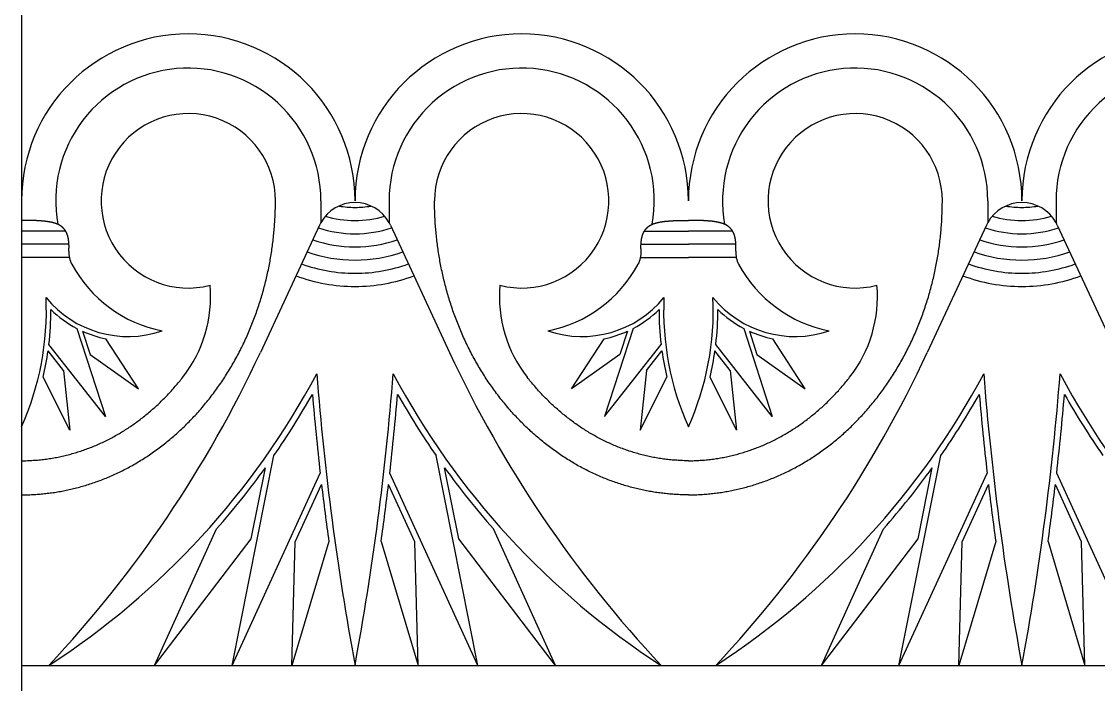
# Model space of a CAD drawing. Extents: x -111 to 2985, y -118 to 122.
# Drawn here: x -62.03 to -41.2, y -105.56 to -92.75 of the extents above; entities that cross this region are included whole.
import ezdxf

# ---------------------------------------------------------------- set-up
doc = ezdxf.new("R2010")
doc.units = 0
doc.layers.add('LAYER_03', color=5, linetype='CONTINUOUS')

msp = doc.modelspace()

# ---------------------------------------------------------------- linework, layer by layer
at = {"layer": 'LAYER_03'}
for points in [[(-62.028, -81.661), (-62.028, -118.385)], [(-56.237, -96.21), (-56.237, -96.633)], [(-49.127, -101.893), (-49.154, -101.893), (-49.181, -101.893), (-49.208, -101.893), (-49.236, -101.892), (-49.263, -101.891), (-49.29, -101.89), (-49.318, -101.889), (-49.346, -101.888), (-49.373, -101.886), (-49.401, -101.884), (-49.429, -101.883), (-49.456, -101.88), (-49.484, -101.878), (-49.512, -101.876), (-49.54, -101.873), (-49.568, -101.87), (-49.596, -101.867), (-49.624, -101.864), (-49.652, -101.861), (-49.68, -101.857), (-49.708, -101.853), (-49.737, -101.849), (-49.765, -101.845), (-49.793, -101.841), (-49.821, -101.836), (-49.85, -101.831), (-49.878, -101.826), (-49.906, -101.821), (-49.935, -101.816), (-49.963, -101.81), (-49.992, -101.804), (-50.02, -101.798), (-50.049, -101.792), (-50.077, -101.786), (-50.106, -101.779), (-50.134, -101.772), (-50.163, -101.765), (-50.192, -101.758), (-50.22, -101.751), (-50.249, -101.743), (-50.277, -101.735), (-50.306, -101.727), (-50.335, -101.719), (-50.363, -101.71), (-50.392, -101.701), (-50.421, -101.692), (-50.449, -101.683), (-50.478, -101.674), (-50.507, -101.664), (-50.535, -101.655), (-50.564, -101.645), (-50.592, -101.634), (-50.621, -101.624), (-50.65, -101.613), (-50.678, -101.602), (-50.707, -101.591), (-50.735, -101.58), (-50.764, -101.568), (-50.792, -101.556), (-50.821, -101.544), (-50.849, -101.532), (-50.878, -101.52), (-50.906, -101.507), (-50.934, -101.494), (-50.963, -101.481), (-50.991, -101.468), (-51.019, -101.454), (-51.047, -101.441), (-51.076, -101.427), (-51.104, -101.412), (-51.132, -101.398), (-51.16, -101.383), (-51.188, -101.369), (-51.216, -101.353), (-51.244, -101.338), (-51.272, -101.323), (-51.299, -101.307), (-51.327, -101.291), (-51.355, -101.275), (-51.382, -101.258), (-51.41, -101.242), (-51.437, -101.225), (-51.465, -101.208), (-51.492, -101.191), (-51.519, -101.173), (-51.546, -101.156), (-51.574, -101.138), (-51.601, -101.12), (-51.628, -101.101), (-51.655, -101.083), (-51.681, -101.064), (-51.708, -101.045), (-51.735, -101.026), (-51.761, -101.006), (-51.788, -100.987), (-51.814, -100.967), (-51.84, -100.947), (-51.866, -100.927), (-51.893, -100.906), (-51.919, -100.886), (-51.944, -100.865), (-51.97, -100.844), (-51.996, -100.823), (-52.021, -100.801), (-52.047, -100.779), (-52.072, -100.758), (-52.098, -100.736), (-52.123, -100.713), (-52.148, -100.691), (-52.173, -100.668), (-52.197, -100.645), (-52.222, -100.622), (-52.247, -100.599), (-52.271, -100.576), (-52.295, -100.552), (-52.32, -100.528), (-52.344, -100.504), (-52.368, -100.48), (-52.391, -100.456), (-52.415, -100.431), (-52.439, -100.407), (-52.462, -100.382), (-52.485, -100.357), (-52.508, -100.332), (-52.531, -100.306), (-52.554, -100.281), (-52.577, -100.255), (-52.599, -100.229), (-52.622, -100.203), (-52.644, -100.176), (-52.666, -100.15), (-52.688, -100.123), (-52.71, -100.097), (-52.732, -100.07), (-52.753, -100.043), (-52.774, -100.016), (-52.796, -99.988), (-52.817, -99.961), (-52.837, -99.933), (-52.858, -99.905), (-52.879, -99.877), (-52.899, -99.849), (-52.919, -99.821), (-52.939, -99.792), (-52.959, -99.764), (-52.979, -99.735), (-52.999, -99.706), (-53.018, -99.677), (-53.037, -99.648), (-53.056, -99.619), (-53.075, -99.59), (-53.094, -99.56), (-53.112, -99.531), (-53.131, -99.501), (-53.149, -99.471), (-53.167, -99.441), (-53.185, -99.411), (-53.202, -99.381), (-53.22, -99.351), (-53.237, -99.32), (-53.254, -99.29), (-53.271, -99.259), (-53.288, -99.228), (-53.305, -99.198), (-53.321, -99.167), (-53.337, -99.136), (-53.353, -99.104), (-53.369, -99.073), (-53.385, -99.042), (-53.4, -99.011), (-53.416, -98.979), (-53.431, -98.948), (-53.446, -98.916), (-53.46, -98.884), (-53.475, -98.852), (-53.489, -98.821), (-53.503, -98.789), (-53.517, -98.757), (-53.531, -98.725), (-53.545, -98.692), (-53.558, -98.66), (-53.571, -98.628), (-53.584, -98.596), (-53.597, -98.563), (-53.61, -98.531), (-53.622, -98.498), (-53.634, -98.466), (-53.647, -98.433), (-53.658, -98.4), (-53.67, -98.368), (-53.682, -98.335), (-53.693, -98.302), (-53.704, -98.269), (-53.715, -98.237), (-53.726, -98.204), (-53.736, -98.171), (-53.747, -98.138), (-53.757, -98.105), (-53.767, -98.072), (-53.777, -98.039), (-53.786, -98.006), (-53.796, -97.973), (-53.805, -97.94), (-53.814, -97.907), (-53.823, -97.874), (-53.831, -97.84), (-53.84, -97.807), (-53.848, -97.774), (-53.856, -97.741), (-53.864, -97.708), (-53.872, -97.675), (-53.88, -97.642), (-53.887, -97.608), (-53.894, -97.575), (-53.901, -97.542), (-53.908, -97.509), (-53.914, -97.476), (-53.921, -97.443), (-53.927, -97.41), (-53.933, -97.377), (-53.939, -97.344), (-53.945, -97.311), (-53.95, -97.278), (-53.956, -97.245), (-53.961, -97.212), (-53.966, -97.179), (-53.971, -97.146), (-53.975, -97.113), (-53.98, -97.08), (-53.984, -97.047), (-53.988, -97.014), (-53.992, -96.982), (-53.996, -96.949), (-54, -96.916), (-54.003, -96.884), (-54.006, -96.851), (-54.01, -96.818), (-54.013, -96.786), (-54.015, -96.753), (-54.018, -96.721), (-54.02, -96.689), (-54.023, -96.656), (-54.025, -96.624), (-54.027, -96.592), (-54.028, -96.56), (-54.03, -96.528), (-54.032, -96.496), (-54.033, -96.464), (-54.034, -96.432), (-54.035, -96.4), (-54.036, -96.368), (-54.037, -96.337), (-54.037, -96.305), (-54.037, -96.273), (-54.038, -96.242), (-54.038, -96.21)], [(-49.127, -101.893), (-49.099, -101.893), (-49.072, -101.893), (-49.045, -101.893), (-49.018, -101.892), (-48.99, -101.891), (-48.963, -101.89), (-48.935, -101.889), (-48.908, -101.888), (-48.88, -101.886), (-48.852, -101.884), (-48.825, -101.883), (-48.797, -101.88), (-48.769, -101.878), (-48.741, -101.876), (-48.713, -101.873), (-48.685, -101.87), (-48.657, -101.867), (-48.629, -101.864), (-48.601, -101.861), (-48.573, -101.857), (-48.545, -101.853), (-48.517, -101.849), (-48.488, -101.845), (-48.46, -101.841), (-48.432, -101.836), (-48.404, -101.831), (-48.375, -101.826), (-48.347, -101.821), (-48.318, -101.816), (-48.29, -101.81), (-48.261, -101.804), (-48.233, -101.798), (-48.204, -101.792), (-48.176, -101.786), (-48.147, -101.779), (-48.119, -101.772), (-48.09, -101.765), (-48.062, -101.758), (-48.033, -101.751), (-48.004, -101.743), (-47.976, -101.735), (-47.947, -101.727), (-47.918, -101.719), (-47.89, -101.71), (-47.861, -101.701), (-47.833, -101.692), (-47.804, -101.683), (-47.775, -101.674), (-47.747, -101.664), (-47.718, -101.655), (-47.689, -101.645), (-47.661, -101.634), (-47.632, -101.624), (-47.604, -101.613), (-47.575, -101.602), (-47.546, -101.591), (-47.518, -101.58), (-47.489, -101.568), (-47.461, -101.556), (-47.432, -101.544), (-47.404, -101.532), (-47.376, -101.52), (-47.347, -101.507), (-47.319, -101.494), (-47.29, -101.481), (-47.262, -101.468), (-47.234, -101.454), (-47.206, -101.441), (-47.178, -101.427), (-47.149, -101.412), (-47.121, -101.398), (-47.093, -101.383), (-47.065, -101.369), (-47.037, -101.353), (-47.009, -101.338), (-46.982, -101.323), (-46.954, -101.307), (-46.926, -101.291), (-46.898, -101.275), (-46.871, -101.258), (-46.843, -101.242), (-46.816, -101.225), (-46.788, -101.208), (-46.761, -101.191), (-46.734, -101.173), (-46.707, -101.156), (-46.68, -101.138), (-46.653, -101.12), (-46.626, -101.101), (-46.599, -101.083), (-46.572, -101.064), (-46.545, -101.045), (-46.518, -101.026), (-46.492, -101.006), (-46.465, -100.987), (-46.439, -100.967), (-46.413, -100.947), (-46.387, -100.927), (-46.361, -100.906), (-46.335, -100.886), (-46.309, -100.865), (-46.283, -100.844), (-46.257, -100.823), (-46.232, -100.801), (-46.206, -100.779), (-46.181, -100.758), (-46.156, -100.736), (-46.13, -100.713), (-46.105, -100.691), (-46.081, -100.668), (-46.056, -100.645), (-46.031, -100.622), (-46.007, -100.599), (-45.982, -100.576), (-45.958, -100.552), (-45.934, -100.528), (-45.91, -100.504), (-45.886, -100.48), (-45.862, -100.456), (-45.838, -100.431), (-45.815, -100.407), (-45.791, -100.382), (-45.768, -100.357), (-45.745, -100.332), (-45.722, -100.306), (-45.699, -100.281), (-45.676, -100.255), (-45.654, -100.229), (-45.631, -100.203), (-45.609, -100.176), (-45.587, -100.15), (-45.565, -100.123), (-45.543, -100.097), (-45.522, -100.07), (-45.5, -100.043), (-45.479, -100.016), (-45.458, -99.988), (-45.437, -99.961), (-45.416, -99.933), (-45.395, -99.905), (-45.374, -99.877), (-45.354, -99.849), (-45.334, -99.821), (-45.314, -99.792), (-45.294, -99.764), (-45.274, -99.735), (-45.255, -99.706), (-45.235, -99.677), (-45.216, -99.648), (-45.197, -99.619), (-45.178, -99.59), (-45.159, -99.56), (-45.141, -99.531), (-45.122, -99.501), (-45.104, -99.471), (-45.086, -99.441), (-45.068, -99.411), (-45.051, -99.381), (-45.033, -99.351), (-45.016, -99.32), (-44.999, -99.29), (-44.982, -99.259), (-44.965, -99.228), (-44.949, -99.198), (-44.932, -99.167), (-44.916, -99.136), (-44.9, -99.104), (-44.884, -99.073), (-44.868, -99.042), (-44.853, -99.011), (-44.838, -98.979), (-44.823, -98.948), (-44.808, -98.916), (-44.793, -98.884), (-44.778, -98.852), (-44.764, -98.821), (-44.75, -98.789), (-44.736, -98.757), (-44.722, -98.725), (-44.709, -98.692), (-44.695, -98.66), (-44.682, -98.628), (-44.669, -98.596), (-44.656, -98.563), (-44.643, -98.531), (-44.631, -98.498), (-44.619, -98.466), (-44.607, -98.433), (-44.595, -98.4), (-44.583, -98.368), (-44.572, -98.335), (-44.56, -98.302), (-44.549, -98.269), (-44.538, -98.237), (-44.527, -98.204), (-44.517, -98.171), (-44.506, -98.138), (-44.496, -98.105), (-44.486, -98.072), (-44.477, -98.039), (-44.467, -98.006), (-44.458, -97.973), (-44.448, -97.94), (-44.439, -97.907), (-44.43, -97.874), (-44.422, -97.84), (-44.413, -97.807), (-44.405, -97.774), (-44.397, -97.741), (-44.389, -97.708), (-44.381, -97.675), (-44.374, -97.642), (-44.366, -97.608), (-44.359, -97.575), (-44.352, -97.542), (-44.345, -97.509), (-44.339, -97.476), (-44.332, -97.443), (-44.326, -97.41), (-44.32, -97.377), (-44.314, -97.344), (-44.308, -97.311), (-44.303, -97.278), (-44.297, -97.245), (-44.292, -97.212), (-44.287, -97.179), (-44.282, -97.146), (-44.278, -97.113), (-44.273, -97.08), (-44.269, -97.047), (-44.265, -97.014), (-44.261, -96.982), (-44.257, -96.949), (-44.253, -96.916), (-44.25, -96.884), (-44.247, -96.851), (-44.244, -96.818), (-44.241, -96.786), (-44.238, -96.753), (-44.235, -96.721), (-44.233, -96.689), (-44.231, -96.656), (-44.228, -96.624), (-44.226, -96.592), (-44.225, -96.56), (-44.223, -96.528), (-44.222, -96.496), (-44.22, -96.464), (-44.219, -96.432), (-44.218, -96.4), (-44.217, -96.368), (-44.217, -96.337), (-44.216, -96.305), (-44.216, -96.273), (-44.215, -96.242), (-44.215, -96.21)], [(-43.336, -96.21), (-43.336, -96.633)], [(-42.016, -96.21), (-42.016, -96.633)], [(-61.112, -97.187), (-61.112, -97.182), (-61.111, -97.176), (-61.111, -97.171), (-61.111, -97.165), (-61.111, -97.16), (-61.11, -97.154), (-61.11, -97.149), (-61.11, -97.143), (-61.11, -97.138), (-61.11, -97.133), (-61.11, -97.127), (-61.109, -97.122), (-61.109, -97.117), (-61.109, -97.112), (-61.109, -97.107), (-61.109, -97.102), (-61.109, -97.097), (-61.109, -97.092), (-61.109, -97.087), (-61.109, -97.082), (-61.109, -97.077), (-61.109, -97.072), (-61.11, -97.067), (-61.11, -97.062), (-61.11, -97.058), (-61.11, -97.053), (-61.11, -97.048), (-61.11, -97.044), (-61.111, -97.039), (-61.111, -97.034), (-61.111, -97.03), (-61.112, -97.025), (-61.112, -97.021), (-61.112, -97.016), (-61.113, -97.012), (-61.113, -97.007), (-61.113, -97.003), (-61.114, -96.999), (-61.114, -96.994), (-61.115, -96.99), (-61.115, -96.986), (-61.116, -96.982), (-61.116, -96.978), (-61.117, -96.973), (-61.117, -96.969), (-61.118, -96.965), (-61.118, -96.961), (-61.119, -96.957), (-61.12, -96.953), (-61.12, -96.949), (-61.121, -96.945), (-61.122, -96.941), (-61.122, -96.938), (-61.123, -96.934), (-61.124, -96.93), (-61.125, -96.926), (-61.126, -96.922), (-61.126, -96.919), (-61.127, -96.915), (-61.128, -96.911), (-61.129, -96.908), (-61.13, -96.904), (-61.131, -96.9), (-61.132, -96.897), (-61.133, -96.893), (-61.134, -96.89), (-61.135, -96.886), (-61.136, -96.883), (-61.137, -96.88), (-61.138, -96.876), (-61.139, -96.873), (-61.14, -96.87), (-61.142, -96.866), (-61.143, -96.863), (-61.144, -96.86), (-61.145, -96.856), (-61.146, -96.853), (-61.148, -96.85), (-61.149, -96.847), (-61.15, -96.844), (-61.152, -96.841), (-61.153, -96.838), (-61.154, -96.835), (-61.156, -96.831), (-61.157, -96.828), (-61.159, -96.826), (-61.16, -96.823), (-61.161, -96.82), (-61.163, -96.817), (-61.165, -96.814), (-61.166, -96.811), (-61.168, -96.808), (-61.169, -96.805), (-61.171, -96.802), (-61.172, -96.8), (-61.174, -96.797), (-61.176, -96.794), (-61.177, -96.792), (-61.179, -96.789), (-61.181, -96.786), (-61.183, -96.784), (-61.185, -96.781), (-61.186, -96.778), (-61.188, -96.776), (-61.19, -96.773), (-61.192, -96.771), (-61.194, -96.768), (-61.196, -96.766), (-61.198, -96.763), (-61.2, -96.761), (-61.202, -96.758), (-61.204, -96.756), (-61.206, -96.753), (-61.208, -96.751), (-61.21, -96.749), (-61.212, -96.746), (-61.214, -96.744), (-61.216, -96.742), (-61.218, -96.739), (-61.221, -96.737), (-61.223, -96.735), (-61.225, -96.733), (-61.227, -96.73), (-61.23, -96.728), (-61.232, -96.726), (-61.234, -96.724), (-61.237, -96.722), (-61.239, -96.72), (-61.241, -96.718), (-61.244, -96.715), (-61.246, -96.713), (-61.249, -96.711), (-61.251, -96.709), (-61.254, -96.707), (-61.257, -96.705), (-61.259, -96.703), (-61.262, -96.701), (-61.265, -96.699), (-61.268, -96.697), (-61.27, -96.696), (-61.273, -96.694), (-61.276, -96.692), (-61.279, -96.69), (-61.282, -96.688), (-61.285, -96.686), (-61.288, -96.684), (-61.291, -96.683), (-61.294, -96.681), (-61.297, -96.679), (-61.3, -96.677), (-61.304, -96.676), (-61.307, -96.674), (-61.31, -96.672), (-61.314, -96.671), (-61.317, -96.669), (-61.321, -96.667), (-61.324, -96.666), (-61.328, -96.664), (-61.331, -96.663), (-61.335, -96.661), (-61.339, -96.659), (-61.343, -96.658), (-61.346, -96.656), (-61.35, -96.655), (-61.354, -96.653), (-61.358, -96.652), (-61.362, -96.651), (-61.366, -96.649), (-61.371, -96.648), (-61.375, -96.646), (-61.379, -96.645), (-61.383, -96.644), (-61.388, -96.642), (-61.392, -96.641), (-61.397, -96.64), (-61.401, -96.638), (-61.406, -96.637), (-61.411, -96.636), (-61.416, -96.635), (-61.42, -96.633), (-61.425, -96.632), (-61.43, -96.631), (-61.435, -96.63), (-61.44, -96.629), (-61.446, -96.628), (-61.451, -96.626), (-61.456, -96.625), (-61.461, -96.624), (-61.467, -96.623), (-61.472, -96.622), (-61.478, -96.621), (-61.481, -96.621), (-61.484, -96.62), (-61.486, -96.62), (-61.489, -96.619), (-61.492, -96.619), (-61.495, -96.618), (-61.498, -96.618), (-61.501, -96.617), (-61.504, -96.617), (-61.507, -96.616), (-61.51, -96.616), (-61.513, -96.615), (-61.516, -96.615), (-61.519, -96.614), (-61.522, -96.614), (-61.525, -96.613), (-61.528, -96.613), (-61.532, -96.612), (-61.535, -96.612), (-61.538, -96.612), (-61.541, -96.611), (-61.544, -96.611), (-61.548, -96.61), (-61.551, -96.61), (-61.554, -96.609), (-61.557, -96.609), (-61.561, -96.609), (-61.564, -96.608), (-61.567, -96.608), (-61.571, -96.607), (-61.574, -96.607), (-61.578, -96.607), (-61.581, -96.606), (-61.585, -96.606), (-61.588, -96.606), (-61.592, -96.605), (-61.595, -96.605), (-61.599, -96.604), (-61.602, -96.604), (-61.606, -96.604), (-61.609, -96.603), (-61.613, -96.603), (-61.617, -96.603), (-61.62, -96.602), (-61.624, -96.602), (-61.628, -96.602), (-61.632, -96.601), (-61.635, -96.601), (-61.639, -96.601), (-61.643, -96.6), (-61.647, -96.6), (-61.651, -96.6), (-61.654, -96.6), (-61.658, -96.599), (-61.662, -96.599), (-61.666, -96.599), (-61.67, -96.598), (-61.674, -96.598), (-61.678, -96.598), (-61.682, -96.598), (-61.686, -96.597), (-61.69, -96.597), (-61.695, -96.597), (-61.699, -96.597), (-61.703, -96.596), (-61.707, -96.596), (-61.711, -96.596), (-61.715, -96.596), (-61.72, -96.595), (-61.724, -96.595), (-61.728, -96.595), (-61.733, -96.595), (-61.737, -96.594), (-61.741, -96.594), (-61.746, -96.594), (-61.75, -96.594), (-61.755, -96.594), (-61.759, -96.593), (-61.764, -96.593), (-61.768, -96.593), (-61.773, -96.593), (-61.777, -96.593), (-61.782, -96.592), (-61.786, -96.592), (-61.791, -96.592), (-61.796, -96.592), (-61.8, -96.592), (-61.805, -96.592), (-61.81, -96.591), (-61.815, -96.591), (-61.819, -96.591), (-61.824, -96.591), (-61.829, -96.591), (-61.834, -96.591), (-61.839, -96.59), (-61.844, -96.59), (-61.849, -96.59), (-61.854, -96.59), (-61.859, -96.59), (-61.864, -96.59), (-61.869, -96.59), (-61.874, -96.59), (-61.879, -96.59), (-61.884, -96.589), (-61.889, -96.589), (-61.895, -96.589), (-61.9, -96.589), (-61.905, -96.589), (-61.91, -96.589), (-61.916, -96.589), (-61.921, -96.589), (-61.926, -96.589), (-61.932, -96.589), (-61.937, -96.589), (-61.943, -96.589), (-61.948, -96.589), (-61.954, -96.588), (-61.959, -96.588), (-61.965, -96.588), (-61.97, -96.588), (-61.976, -96.588), (-61.981, -96.588), (-61.987, -96.588), (-61.993, -96.588), (-61.999, -96.588), (-62.004, -96.588), (-62.01, -96.588), (-62.016, -96.588), (-62.022, -96.588), (-62.028, -96.588)], [(-50.042, -97.187), (-50.043, -97.182), (-50.043, -97.176), (-50.043, -97.171), (-50.043, -97.165), (-50.044, -97.16), (-50.044, -97.154), (-50.044, -97.149), (-50.044, -97.143), (-50.044, -97.138), (-50.045, -97.133), (-50.045, -97.127), (-50.045, -97.122), (-50.045, -97.117), (-50.045, -97.112), (-50.045, -97.107), (-50.045, -97.102), (-50.045, -97.097), (-50.045, -97.092), (-50.045, -97.087), (-50.045, -97.082), (-50.045, -97.077), (-50.045, -97.072), (-50.045, -97.067), (-50.045, -97.062), (-50.044, -97.058), (-50.044, -97.053), (-50.044, -97.048), (-50.044, -97.044), (-50.044, -97.039), (-50.043, -97.034), (-50.043, -97.03), (-50.043, -97.025), (-50.042, -97.021), (-50.042, -97.016), (-50.042, -97.012), (-50.041, -97.007), (-50.041, -97.003), (-50.041, -96.999), (-50.04, -96.994), (-50.04, -96.99), (-50.039, -96.986), (-50.039, -96.982), (-50.038, -96.978), (-50.038, -96.973), (-50.037, -96.969), (-50.036, -96.965), (-50.036, -96.961), (-50.035, -96.957), (-50.035, -96.953), (-50.034, -96.949), (-50.033, -96.945), (-50.032, -96.941), (-50.032, -96.938), (-50.031, -96.934), (-50.03, -96.93), (-50.029, -96.926), (-50.029, -96.922), (-50.028, -96.919), (-50.027, -96.915), (-50.026, -96.911), (-50.025, -96.908), (-50.024, -96.904), (-50.023, -96.9), (-50.022, -96.897), (-50.021, -96.893), (-50.02, -96.89), (-50.019, -96.886), (-50.018, -96.883), (-50.017, -96.88), (-50.016, -96.876), (-50.015, -96.873), (-50.014, -96.87), (-50.013, -96.866), (-50.012, -96.863), (-50.01, -96.86), (-50.009, -96.856), (-50.008, -96.853), (-50.007, -96.85), (-50.005, -96.847), (-50.004, -96.844), (-50.003, -96.841), (-50.001, -96.838), (-50, -96.835), (-49.999, -96.831), (-49.997, -96.828), (-49.996, -96.826), (-49.994, -96.823), (-49.993, -96.82), (-49.991, -96.817), (-49.99, -96.814), (-49.988, -96.811), (-49.987, -96.808), (-49.985, -96.805), (-49.983, -96.802), (-49.982, -96.8), (-49.98, -96.797), (-49.978, -96.794), (-49.977, -96.792), (-49.975, -96.789), (-49.973, -96.786), (-49.972, -96.784), (-49.97, -96.781), (-49.968, -96.778), (-49.966, -96.776), (-49.964, -96.773), (-49.962, -96.771), (-49.96, -96.768), (-49.959, -96.766), (-49.957, -96.763), (-49.955, -96.761), (-49.953, -96.758), (-49.951, -96.756), (-49.949, -96.753), (-49.947, -96.751), (-49.944, -96.749), (-49.942, -96.746), (-49.94, -96.744), (-49.938, -96.742), (-49.936, -96.739), (-49.934, -96.737), (-49.931, -96.735), (-49.929, -96.733), (-49.927, -96.73), (-49.925, -96.728), (-49.922, -96.726), (-49.92, -96.724), (-49.918, -96.722), (-49.915, -96.72), (-49.913, -96.718), (-49.91, -96.715), (-49.908, -96.713), (-49.905, -96.711), (-49.903, -96.709), (-49.9, -96.707), (-49.898, -96.705), (-49.895, -96.703), (-49.892, -96.701), (-49.889, -96.699), (-49.887, -96.697), (-49.884, -96.696), (-49.881, -96.694), (-49.878, -96.692), (-49.875, -96.69), (-49.872, -96.688), (-49.869, -96.686), (-49.866, -96.684), (-49.863, -96.683), (-49.86, -96.681), (-49.857, -96.679), (-49.854, -96.677), (-49.851, -96.676), (-49.847, -96.674), (-49.844, -96.672), (-49.84, -96.671), (-49.837, -96.669), (-49.834, -96.667), (-49.83, -96.666), (-49.826, -96.664), (-49.823, -96.663), (-49.819, -96.661), (-49.815, -96.659), (-49.812, -96.658), (-49.808, -96.656), (-49.804, -96.655), (-49.8, -96.653), (-49.796, -96.652), (-49.792, -96.651), (-49.788, -96.649), (-49.784, -96.648), (-49.779, -96.646), (-49.775, -96.645), (-49.771, -96.644), (-49.766, -96.642), (-49.762, -96.641), (-49.757, -96.64), (-49.753, -96.638), (-49.748, -96.637), (-49.743, -96.636), (-49.739, -96.635), (-49.734, -96.633), (-49.729, -96.632), (-49.724, -96.631), (-49.719, -96.63), (-49.714, -96.629), (-49.709, -96.628), (-49.703, -96.626), (-49.698, -96.625), (-49.693, -96.624), (-49.687, -96.623), (-49.682, -96.622), (-49.676, -96.621), (-49.673, -96.621), (-49.671, -96.62), (-49.668, -96.62), (-49.665, -96.619), (-49.662, -96.619), (-49.659, -96.618), (-49.656, -96.618), (-49.653, -96.617), (-49.65, -96.617), (-49.647, -96.616), (-49.644, -96.616), (-49.641, -96.615), (-49.638, -96.615), (-49.635, -96.614), (-49.632, -96.614), (-49.629, -96.613), (-49.626, -96.613), (-49.623, -96.612), (-49.62, -96.612), (-49.616, -96.612), (-49.613, -96.611), (-49.61, -96.611), (-49.607, -96.61), (-49.603, -96.61), (-49.6, -96.609), (-49.597, -96.609), (-49.594, -96.609), (-49.59, -96.608), (-49.587, -96.608), (-49.583, -96.607), (-49.58, -96.607), (-49.577, -96.607), (-49.573, -96.606), (-49.57, -96.606), (-49.566, -96.606), (-49.563, -96.605), (-49.559, -96.605), (-49.556, -96.604), (-49.552, -96.604), (-49.548, -96.604), (-49.545, -96.603), (-49.541, -96.603), (-49.538, -96.603), (-49.534, -96.602), (-49.53, -96.602), (-49.526, -96.602), (-49.523, -96.601), (-49.519, -96.601), (-49.515, -96.601), (-49.511, -96.6), (-49.507, -96.6), (-49.504, -96.6), (-49.5, -96.6), (-49.496, -96.599), (-49.492, -96.599), (-49.488, -96.599), (-49.484, -96.598), (-49.48, -96.598), (-49.476, -96.598), (-49.472, -96.598), (-49.468, -96.597), (-49.464, -96.597), (-49.46, -96.597), (-49.456, -96.597), (-49.451, -96.596), (-49.447, -96.596), (-49.443, -96.596), (-49.439, -96.596), (-49.435, -96.595), (-49.43, -96.595), (-49.426, -96.595), (-49.422, -96.595), (-49.417, -96.594), (-49.413, -96.594), (-49.409, -96.594), (-49.404, -96.594), (-49.4, -96.594), (-49.395, -96.593), (-49.391, -96.593), (-49.386, -96.593), (-49.382, -96.593), (-49.377, -96.593), (-49.372, -96.592), (-49.368, -96.592), (-49.363, -96.592), (-49.359, -96.592), (-49.354, -96.592), (-49.349, -96.592), (-49.344, -96.591), (-49.34, -96.591), (-49.335, -96.591), (-49.33, -96.591), (-49.325, -96.591), (-49.32, -96.591), (-49.315, -96.59), (-49.31, -96.59), (-49.305, -96.59), (-49.3, -96.59), (-49.295, -96.59), (-49.29, -96.59), (-49.285, -96.59), (-49.28, -96.59), (-49.275, -96.59), (-49.27, -96.589), (-49.265, -96.589), (-49.26, -96.589), (-49.254, -96.589), (-49.249, -96.589), (-49.244, -96.589), (-49.239, -96.589), (-49.233, -96.589), (-49.228, -96.589), (-49.223, -96.589), (-49.217, -96.589), (-49.212, -96.589), (-49.206, -96.589), (-49.201, -96.588), (-49.195, -96.588), (-49.19, -96.588), (-49.184, -96.588), (-49.178, -96.588), (-49.173, -96.588), (-49.167, -96.588), (-49.161, -96.588), (-49.156, -96.588), (-49.15, -96.588), (-49.144, -96.588), (-49.138, -96.588), (-49.132, -96.588), (-49.127, -96.588)], [(-48.211, -97.187), (-48.211, -97.182), (-48.21, -97.176), (-48.21, -97.171), (-48.21, -97.165), (-48.21, -97.16), (-48.209, -97.154), (-48.209, -97.149), (-48.209, -97.143), (-48.209, -97.138), (-48.209, -97.133), (-48.208, -97.127), (-48.208, -97.122), (-48.208, -97.117), (-48.208, -97.112), (-48.208, -97.107), (-48.208, -97.102), (-48.208, -97.097), (-48.208, -97.092), (-48.208, -97.087), (-48.208, -97.082), (-48.208, -97.077), (-48.208, -97.072), (-48.208, -97.067), (-48.209, -97.062), (-48.209, -97.058), (-48.209, -97.053), (-48.209, -97.048), (-48.209, -97.044), (-48.21, -97.039), (-48.21, -97.034), (-48.21, -97.03), (-48.21, -97.025), (-48.211, -97.021), (-48.211, -97.016), (-48.211, -97.012), (-48.212, -97.007), (-48.212, -97.003), (-48.213, -96.999), (-48.213, -96.994), (-48.214, -96.99), (-48.214, -96.986), (-48.215, -96.982), (-48.215, -96.978), (-48.216, -96.973), (-48.216, -96.969), (-48.217, -96.965), (-48.217, -96.961), (-48.218, -96.957), (-48.219, -96.953), (-48.219, -96.949), (-48.22, -96.945), (-48.221, -96.941), (-48.221, -96.938), (-48.222, -96.934), (-48.223, -96.93), (-48.224, -96.926), (-48.225, -96.922), (-48.225, -96.919), (-48.226, -96.915), (-48.227, -96.911), (-48.228, -96.908), (-48.229, -96.904), (-48.23, -96.9), (-48.231, -96.897), (-48.232, -96.893), (-48.233, -96.89), (-48.234, -96.886), (-48.235, -96.883), (-48.236, -96.88), (-48.237, -96.876), (-48.238, -96.873), (-48.239, -96.87), (-48.24, -96.866), (-48.242, -96.863), (-48.243, -96.86), (-48.244, -96.856), (-48.245, -96.853), (-48.247, -96.85), (-48.248, -96.847), (-48.249, -96.844), (-48.25, -96.841), (-48.252, -96.838), (-48.253, -96.835), (-48.255, -96.831), (-48.256, -96.828), (-48.257, -96.826), (-48.259, -96.823), (-48.26, -96.82), (-48.262, -96.817), (-48.263, -96.814), (-48.265, -96.811), (-48.267, -96.808), (-48.268, -96.805), (-48.27, -96.802), (-48.271, -96.8), (-48.273, -96.797), (-48.275, -96.794), (-48.276, -96.792), (-48.278, -96.789), (-48.28, -96.786), (-48.282, -96.784), (-48.283, -96.781), (-48.285, -96.778), (-48.287, -96.776), (-48.289, -96.773), (-48.291, -96.771), (-48.293, -96.768), (-48.295, -96.766), (-48.297, -96.763), (-48.299, -96.761), (-48.301, -96.758), (-48.303, -96.756), (-48.305, -96.753), (-48.307, -96.751), (-48.309, -96.749), (-48.311, -96.746), (-48.313, -96.744), (-48.315, -96.742), (-48.317, -96.739), (-48.319, -96.737), (-48.322, -96.735), (-48.324, -96.733), (-48.326, -96.73), (-48.328, -96.728), (-48.331, -96.726), (-48.333, -96.724), (-48.336, -96.722), (-48.338, -96.72), (-48.34, -96.718), (-48.343, -96.715), (-48.345, -96.713), (-48.348, -96.711), (-48.35, -96.709), (-48.353, -96.707), (-48.356, -96.705), (-48.358, -96.703), (-48.361, -96.701), (-48.364, -96.699), (-48.366, -96.697), (-48.369, -96.696), (-48.372, -96.694), (-48.375, -96.692), (-48.378, -96.69), (-48.381, -96.688), (-48.384, -96.686), (-48.387, -96.684), (-48.39, -96.683), (-48.393, -96.681), (-48.396, -96.679), (-48.399, -96.677), (-48.403, -96.676), (-48.406, -96.674), (-48.409, -96.672), (-48.413, -96.671), (-48.416, -96.669), (-48.42, -96.667), (-48.423, -96.666), (-48.427, -96.664), (-48.43, -96.663), (-48.434, -96.661), (-48.438, -96.659), (-48.442, -96.658), (-48.445, -96.656), (-48.449, -96.655), (-48.453, -96.653), (-48.457, -96.652), (-48.461, -96.651), (-48.465, -96.649), (-48.47, -96.648), (-48.474, -96.646), (-48.478, -96.645), (-48.482, -96.644), (-48.487, -96.642), (-48.491, -96.641), (-48.496, -96.64), (-48.5, -96.638), (-48.505, -96.637), (-48.51, -96.636), (-48.514, -96.635), (-48.519, -96.633), (-48.524, -96.632), (-48.529, -96.631), (-48.534, -96.63), (-48.539, -96.629), (-48.544, -96.628), (-48.55, -96.626), (-48.555, -96.625), (-48.56, -96.624), (-48.566, -96.623), (-48.571, -96.622), (-48.577, -96.621), (-48.58, -96.621), (-48.583, -96.62), (-48.585, -96.62), (-48.588, -96.619), (-48.591, -96.619), (-48.594, -96.618), (-48.597, -96.618), (-48.6, -96.617), (-48.603, -96.617), (-48.606, -96.616), (-48.609, -96.616), (-48.612, -96.615), (-48.615, -96.615), (-48.618, -96.614), (-48.621, -96.614), (-48.624, -96.613), (-48.627, -96.613), (-48.63, -96.612), (-48.634, -96.612), (-48.637, -96.612), (-48.64, -96.611), (-48.643, -96.611), (-48.646, -96.61), (-48.65, -96.61), (-48.653, -96.609), (-48.656, -96.609), (-48.66, -96.609), (-48.663, -96.608), (-48.666, -96.608), (-48.67, -96.607), (-48.673, -96.607), (-48.677, -96.607), (-48.68, -96.606), (-48.683, -96.606), (-48.687, -96.606), (-48.69, -96.605), (-48.694, -96.605), (-48.698, -96.604), (-48.701, -96.604), (-48.705, -96.604), (-48.708, -96.603), (-48.712, -96.603), (-48.716, -96.603), (-48.719, -96.602), (-48.723, -96.602), (-48.727, -96.602), (-48.73, -96.601), (-48.734, -96.601), (-48.738, -96.601), (-48.742, -96.6), (-48.746, -96.6), (-48.75, -96.6), (-48.753, -96.6), (-48.757, -96.599), (-48.761, -96.599), (-48.765, -96.599), (-48.769, -96.598), (-48.773, -96.598), (-48.777, -96.598), (-48.781, -96.598), (-48.785, -96.597), (-48.789, -96.597), (-48.793, -96.597), (-48.798, -96.597), (-48.802, -96.596), (-48.806, -96.596), (-48.81, -96.596), (-48.814, -96.596), (-48.819, -96.595), (-48.823, -96.595), (-48.827, -96.595), (-48.832, -96.595), (-48.836, -96.594), (-48.84, -96.594), (-48.845, -96.594), (-48.849, -96.594), (-48.853, -96.594), (-48.858, -96.593), (-48.862, -96.593), (-48.867, -96.593), (-48.872, -96.593), (-48.876, -96.593), (-48.881, -96.592), (-48.885, -96.592), (-48.89, -96.592), (-48.895, -96.592), (-48.899, -96.592), (-48.904, -96.592), (-48.909, -96.591), (-48.914, -96.591), (-48.918, -96.591), (-48.923, -96.591), (-48.928, -96.591), (-48.933, -96.591), (-48.938, -96.59), (-48.943, -96.59), (-48.948, -96.59), (-48.953, -96.59), (-48.958, -96.59), (-48.963, -96.59), (-48.968, -96.59), (-48.973, -96.59), (-48.978, -96.59), (-48.983, -96.589), (-48.988, -96.589), (-48.994, -96.589), (-48.999, -96.589), (-49.004, -96.589), (-49.009, -96.589), (-49.015, -96.589), (-49.02, -96.589), (-49.025, -96.589), (-49.031, -96.589), (-49.036, -96.589), (-49.042, -96.589), (-49.047, -96.589), (-49.052, -96.588), (-49.058, -96.588), (-49.064, -96.588), (-49.069, -96.588), (-49.075, -96.588), (-49.08, -96.588), (-49.086, -96.588), (-49.092, -96.588), (-49.098, -96.588), (-49.103, -96.588), (-49.109, -96.588), (-49.115, -96.588), (-49.121, -96.588), (-49.127, -96.588)], [(-61.174, -96.797), (-62.028, -96.797)], [(-56.262, -96.682), (-57.408, -99.143)], [(-54.893, -96.682), (-53.747, -99.143)], [(-49.98, -96.797), (-49.127, -96.797)], [(-48.273, -96.797), (-49.127, -96.797)], [(-41.992, -96.682), (-40.845, -99.143)], [(-61.11, -97.051), (-62.028, -97.051)], [(-50.044, -97.051), (-49.127, -97.051)], [(-48.209, -97.051), (-49.127, -97.051)], [(-61.104, -97.306), (-62.028, -97.306)], [(-50.05, -97.306), (-49.127, -97.306)], [(-48.203, -97.306), (-49.127, -97.306)], [(-60.849, -98.73), (-60.703, -99.181)], [(-50.195, -98.676), (-50.748, -100.382)], [(-48.058, -98.676), (-47.505, -100.382)], [(-47.948, -98.73), (-47.802, -99.181), (-46.866, -99.842), (-47.495, -98.877)], [(-60.703, -99.181), (-59.767, -99.842), (-60.396, -98.877)], [(-61.218, -99.49), (-61.514, -99.112)], [(-50.748, -100.382), (-49.656, -98.99)], [(-48.317, -99.49), (-48.613, -99.112)], [(-47.505, -100.382), (-48.597, -98.99)], [(-49.937, -99.49), (-50.059, -100.641), (-49.544, -99.618)], [(-48.317, -99.49), (-48.194, -100.641), (-48.709, -99.618)], [(-62.028, -101.234), (-61.999, -101.233), (-61.971, -101.233), (-61.942, -101.233), (-61.914, -101.232), (-61.886, -101.231), (-61.857, -101.23), (-61.829, -101.228), (-61.801, -101.226), (-61.772, -101.224), (-61.744, -101.222), (-61.716, -101.22), (-61.687, -101.217), (-61.659, -101.215), (-61.631, -101.212), (-61.603, -101.208), (-61.574, -101.205), (-61.546, -101.201), (-61.518, -101.197), (-61.49, -101.193), (-61.462, -101.189), (-61.434, -101.184), (-61.406, -101.179), (-61.378, -101.174), (-61.35, -101.169), (-61.322, -101.164), (-61.294, -101.158), (-61.267, -101.152), (-61.239, -101.146), (-61.211, -101.14), (-61.184, -101.133), (-61.156, -101.126), (-61.128, -101.12), (-61.101, -101.112), (-61.073, -101.105), (-61.046, -101.097), (-61.019, -101.09), (-60.992, -101.082), (-60.964, -101.073), (-60.937, -101.065), (-60.91, -101.056), (-60.883, -101.047), (-60.856, -101.038), (-60.829, -101.029), (-60.803, -101.02), (-60.776, -101.01), (-60.749, -101), (-60.723, -100.99), (-60.696, -100.98), (-60.67, -100.97), (-60.643, -100.959), (-60.617, -100.948), (-60.591, -100.937), (-60.565, -100.926), (-60.539, -100.914), (-60.513, -100.903), (-60.487, -100.891), (-60.461, -100.879), (-60.436, -100.867), (-60.41, -100.855), (-60.385, -100.842), (-60.359, -100.829), (-60.334, -100.816), (-60.309, -100.803), (-60.284, -100.79), (-60.259, -100.777), (-60.234, -100.763), (-60.209, -100.749), (-60.184, -100.735), (-60.16, -100.721), (-60.135, -100.707), (-60.111, -100.692), (-60.086, -100.678), (-60.062, -100.663), (-60.038, -100.648), (-60.014, -100.633), (-59.99, -100.617), (-59.966, -100.602), (-59.943, -100.586), (-59.919, -100.57), (-59.896, -100.554), (-59.872, -100.538), (-59.849, -100.522), (-59.826, -100.505), (-59.803, -100.489), (-59.78, -100.472), (-59.757, -100.455), (-59.734, -100.438), (-59.712, -100.421), (-59.689, -100.403), (-59.667, -100.386), (-59.645, -100.368), (-59.623, -100.35), (-59.601, -100.332), (-59.579, -100.314), (-59.557, -100.296), (-59.535, -100.277), (-59.514, -100.259), (-59.492, -100.24), (-59.471, -100.221), (-59.45, -100.202), (-59.429, -100.183), (-59.408, -100.164), (-59.387, -100.145), (-59.367, -100.125), (-59.346, -100.106), (-59.326, -100.086), (-59.305, -100.066), (-59.285, -100.046), (-59.265, -100.026), (-59.245, -100.006), (-59.226, -99.985), (-59.206, -99.965), (-59.186, -99.944), (-59.167, -99.923), (-59.148, -99.903), (-59.129, -99.882), (-59.11, -99.86), (-59.091, -99.839), (-59.072, -99.818), (-59.053, -99.796), (-59.035, -99.775), (-59.016, -99.753), (-58.998, -99.731), (-58.98, -99.71), (-58.962, -99.688), (-58.944, -99.666), (-58.926, -99.643), (-58.909, -99.621)], [(-49.127, -101.234), (-49.155, -101.233), (-49.183, -101.233), (-49.212, -101.233), (-49.24, -101.232), (-49.269, -101.231), (-49.297, -101.23), (-49.325, -101.228), (-49.354, -101.226), (-49.382, -101.224), (-49.41, -101.222), (-49.439, -101.22), (-49.467, -101.217), (-49.495, -101.215), (-49.523, -101.212), (-49.552, -101.208), (-49.58, -101.205), (-49.608, -101.201), (-49.636, -101.197), (-49.664, -101.193), (-49.692, -101.189), (-49.72, -101.184), (-49.748, -101.179), (-49.776, -101.174), (-49.804, -101.169), (-49.832, -101.164), (-49.86, -101.158), (-49.888, -101.152), (-49.915, -101.146), (-49.943, -101.14), (-49.971, -101.133), (-49.998, -101.126), (-50.026, -101.12), (-50.053, -101.112), (-50.081, -101.105), (-50.108, -101.097), (-50.135, -101.09), (-50.163, -101.082), (-50.19, -101.073), (-50.217, -101.065), (-50.244, -101.056), (-50.271, -101.047), (-50.298, -101.038), (-50.325, -101.029), (-50.352, -101.02), (-50.378, -101.01), (-50.405, -101), (-50.432, -100.99), (-50.458, -100.98), (-50.484, -100.97), (-50.511, -100.959), (-50.537, -100.948), (-50.563, -100.937), (-50.589, -100.926), (-50.615, -100.914), (-50.641, -100.903), (-50.667, -100.891), (-50.693, -100.879), (-50.719, -100.867), (-50.744, -100.855), (-50.77, -100.842), (-50.795, -100.829), (-50.82, -100.816), (-50.845, -100.803), (-50.871, -100.79), (-50.896, -100.777), (-50.92, -100.763), (-50.945, -100.749), (-50.97, -100.735), (-50.995, -100.721), (-51.019, -100.707), (-51.044, -100.692), (-51.068, -100.678), (-51.092, -100.663), (-51.116, -100.648), (-51.14, -100.633), (-51.164, -100.617), (-51.188, -100.602), (-51.212, -100.586), (-51.235, -100.57), (-51.259, -100.554), (-51.282, -100.538), (-51.305, -100.522), (-51.328, -100.505), (-51.352, -100.489), (-51.374, -100.472), (-51.397, -100.455), (-51.42, -100.438), (-51.443, -100.421), (-51.465, -100.403), (-51.487, -100.386), (-51.51, -100.368), (-51.532, -100.35), (-51.554, -100.332), (-51.575, -100.314), (-51.597, -100.296), (-51.619, -100.277), (-51.64, -100.259), (-51.662, -100.24), (-51.683, -100.221), (-51.704, -100.202), (-51.725, -100.183), (-51.746, -100.164), (-51.767, -100.145), (-51.788, -100.125), (-51.808, -100.106), (-51.829, -100.086), (-51.849, -100.066), (-51.869, -100.046), (-51.889, -100.026), (-51.909, -100.006), (-51.929, -99.985), (-51.948, -99.965), (-51.968, -99.944), (-51.987, -99.923), (-52.007, -99.903), (-52.026, -99.882), (-52.045, -99.86), (-52.064, -99.839), (-52.082, -99.818), (-52.101, -99.796), (-52.12, -99.775), (-52.138, -99.753), (-52.156, -99.731), (-52.174, -99.71), (-52.192, -99.688), (-52.21, -99.666), (-52.228, -99.643), (-52.245, -99.621)], [(-53.198, -105.19), (-54.01, -101.133)], [(-45.055, -105.19), (-44.243, -101.133)], [(-57.585, -102.741), (-57.311, -101.369)], [(-46.552, -105.19), (-44.684, -102.741), (-44.41, -101.369)], [(-57.956, -105.19), (-56.25, -101.472)], [(-45.055, -105.19), (-43.349, -101.472)], [(-40.297, -105.19), (-42.003, -101.472)], [(-54.422, -102.803), (-54.93, -101.696)], [(-43.831, -102.803), (-43.323, -101.696)], [(-42.17, -102.798), (-41.457, -105.19), (-41.521, -102.803), (-42.029, -101.696)], [(-51.701, -105.19), (-52.901, -102.549)], [(-46.552, -105.19), (-45.352, -102.549)], [(-59.453, -105.19), (-57.585, -102.741)], [(-55.071, -102.798), (-54.358, -105.19), (-54.422, -102.803)], [(-43.182, -102.798), (-43.895, -105.19), (-43.831, -102.803)], [(-62.028, -105.19), (-23.324, -105.19)]]:
    msp.add_lwpolyline(points, dxfattribs=at)
for points in [[(-55.577, -96.21, 1), (-62.028, -96.21)], [(-49.127, -96.21, 1), (-55.577, -96.21)], [(-42.676, -96.21, 1), (-49.127, -96.21)], [(-36.226, -96.21, 1), (-42.676, -96.21)], [(-56.237, -96.21, 0.440501), (-59.03, -93.655, 0.440501), (-61.327, -96.664)], [(-49.827, -96.664, 0.440501), (-52.124, -93.655, 0.440501), (-54.917, -96.21)], [(-43.336, -96.21, 0.440501), (-46.129, -93.655, 0.440501), (-48.426, -96.664)], [(-36.926, -96.664, 0.440501), (-39.223, -93.655, 0.440501), (-42.016, -96.21)], [(-62.028, -101.893), (-62, -101.893), (-61.973, -101.893), (-61.946, -101.893), (-61.919, -101.892), (-61.891, -101.891), (-61.864, -101.89), (-61.836, -101.889), (-61.809, -101.888), (-61.781, -101.886), (-61.753, -101.884), (-61.726, -101.883), (-61.698, -101.88), (-61.67, -101.878), (-61.642, -101.876), (-61.614, -101.873), (-61.586, -101.87), (-61.558, -101.867), (-61.53, -101.864), (-61.502, -101.861), (-61.474, -101.857), (-61.446, -101.853), (-61.418, -101.849), (-61.39, -101.845), (-61.361, -101.841), (-61.333, -101.836), (-61.305, -101.831), (-61.276, -101.826), (-61.248, -101.821), (-61.219, -101.816), (-61.191, -101.81), (-61.162, -101.804), (-61.134, -101.798), (-61.105, -101.792), (-61.077, -101.786), (-61.048, -101.779), (-61.02, -101.772), (-60.991, -101.765), (-60.963, -101.758), (-60.934, -101.751), (-60.905, -101.743), (-60.877, -101.735), (-60.848, -101.727), (-60.82, -101.719), (-60.791, -101.71), (-60.762, -101.701), (-60.734, -101.692), (-60.705, -101.683), (-60.676, -101.674), (-60.648, -101.664), (-60.619, -101.655), (-60.59, -101.645), (-60.562, -101.634), (-60.533, -101.624), (-60.505, -101.613), (-60.476, -101.602), (-60.447, -101.591), (-60.419, -101.58), (-60.39, -101.568), (-60.362, -101.556), (-60.333, -101.544), (-60.305, -101.532), (-60.277, -101.52), (-60.248, -101.507), (-60.22, -101.494), (-60.192, -101.481), (-60.163, -101.468), (-60.135, -101.454), (-60.107, -101.441), (-60.079, -101.427), (-60.051, -101.412), (-60.022, -101.398), (-59.994, -101.383), (-59.966, -101.369), (-59.938, -101.353), (-59.911, -101.338), (-59.883, -101.323), (-59.855, -101.307), (-59.827, -101.291), (-59.8, -101.275), (-59.772, -101.258), (-59.744, -101.242), (-59.717, -101.225), (-59.69, -101.208), (-59.662, -101.191), (-59.635, -101.173), (-59.608, -101.156), (-59.581, -101.138), (-59.554, -101.12), (-59.527, -101.101), (-59.5, -101.083), (-59.473, -101.064), (-59.446, -101.045), (-59.42, -101.026), (-59.393, -101.006), (-59.367, -100.987), (-59.34, -100.967), (-59.314, -100.947), (-59.288, -100.927), (-59.262, -100.906), (-59.236, -100.886), (-59.21, -100.865), (-59.184, -100.844), (-59.158, -100.823), (-59.133, -100.801), (-59.107, -100.779), (-59.082, -100.758), (-59.057, -100.736), (-59.032, -100.713), (-59.007, -100.691), (-58.982, -100.668), (-58.957, -100.645), (-58.932, -100.622), (-58.908, -100.599), (-58.883, -100.576), (-58.859, -100.552), (-58.835, -100.528), (-58.811, -100.504), (-58.787, -100.48), (-58.763, -100.456), (-58.739, -100.431), (-58.716, -100.407), (-58.692, -100.382), (-58.669, -100.357), (-58.646, -100.332), (-58.623, -100.306), (-58.6, -100.281), (-58.577, -100.255), (-58.555, -100.229), (-58.533, -100.203), (-58.51, -100.176), (-58.488, -100.15), (-58.466, -100.123), (-58.444, -100.097), (-58.423, -100.07), (-58.401, -100.043), (-58.38, -100.016), (-58.359, -99.988), (-58.338, -99.961), (-58.317, -99.933), (-58.296, -99.905), (-58.276, -99.877), (-58.255, -99.849), (-58.235, -99.821), (-58.215, -99.792), (-58.195, -99.764), (-58.175, -99.735), (-58.156, -99.706), (-58.136, -99.677), (-58.117, -99.648), (-58.098, -99.619), (-58.079, -99.59), (-58.06, -99.56), (-58.042, -99.531), (-58.023, -99.501), (-58.005, -99.471), (-57.987, -99.441), (-57.969, -99.411), (-57.952, -99.381), (-57.934, -99.351), (-57.917, -99.32), (-57.9, -99.29), (-57.883, -99.259), (-57.866, -99.228), (-57.85, -99.198), (-57.833, -99.167), (-57.817, -99.136), (-57.801, -99.104), (-57.785, -99.073), (-57.769, -99.042), (-57.754, -99.011), (-57.739, -98.979), (-57.724, -98.948), (-57.709, -98.916), (-57.694, -98.884), (-57.679, -98.852), (-57.665, -98.821), (-57.651, -98.789), (-57.637, -98.757), (-57.623, -98.725), (-57.61, -98.692), (-57.596, -98.66), (-57.583, -98.628), (-57.57, -98.596), (-57.557, -98.563), (-57.544, -98.531), (-57.532, -98.498), (-57.52, -98.466), (-57.508, -98.433), (-57.496, -98.4), (-57.484, -98.368), (-57.473, -98.335), (-57.461, -98.302), (-57.45, -98.269), (-57.439, -98.237), (-57.428, -98.204), (-57.418, -98.171), (-57.408, -98.138), (-57.397, -98.105), (-57.387, -98.072), (-57.378, -98.039), (-57.368, -98.006), (-57.359, -97.973), (-57.349, -97.94), (-57.34, -97.907), (-57.331, -97.874), (-57.323, -97.84), (-57.314, -97.807), (-57.306, -97.774), (-57.298, -97.741), (-57.29, -97.708), (-57.282, -97.675), (-57.275, -97.642), (-57.267, -97.608), (-57.26, -97.575), (-57.253, -97.542), (-57.246, -97.509), (-57.24, -97.476), (-57.233, -97.443), (-57.227, -97.41), (-57.221, -97.377), (-57.215, -97.344), (-57.209, -97.311), (-57.204, -97.278), (-57.198, -97.245), (-57.193, -97.212), (-57.188, -97.179), (-57.183, -97.146), (-57.179, -97.113), (-57.174, -97.08), (-57.17, -97.047), (-57.166, -97.014), (-57.162, -96.982), (-57.158, -96.949), (-57.154, -96.916), (-57.151, -96.884), (-57.148, -96.851), (-57.145, -96.818), (-57.142, -96.786), (-57.139, -96.753), (-57.136, -96.721), (-57.134, -96.689), (-57.132, -96.656), (-57.129, -96.624), (-57.128, -96.592), (-57.126, -96.56), (-57.124, -96.528), (-57.123, -96.496), (-57.121, -96.464), (-57.12, -96.432), (-57.119, -96.4), (-57.118, -96.368), (-57.118, -96.337), (-57.117, -96.305), (-57.117, -96.273), (-57.117, -96.242), (-57.116, -96.21, 0.714892), (-60.135, -95.178, 0.714892), (-58.381, -97.843)], [(-52.774, -97.843, 0.714892), (-51.019, -95.178, 0.714892), (-54.038, -96.21)], [(-44.215, -96.21, 0.714892), (-47.234, -95.178, 0.714892), (-45.48, -97.843)], [(-55.577, -96.245, 0.272148), (-56.237, -96.633)], [(-54.917, -96.21), (-54.917, -96.633, 0.272148), (-55.577, -96.245)], [(-42.676, -96.245, 0.272148), (-43.336, -96.633, 0.018038), (-43.361, -96.682), (-44.507, -99.143)], [(-41.992, -96.682, 0.018038), (-42.016, -96.633, 0.272148), (-42.676, -96.245)], [(-55.885, -96.311, 0.044227), (-55.577, -96.338)], [(-55.577, -96.338, 0.044227), (-55.269, -96.311)], [(-42.984, -96.311, 0.044227), (-42.676, -96.338)], [(-42.676, -96.338, 0.044227), (-42.368, -96.311)], [(-56.237, -96.633, 0.018038), (-56.262, -96.682)], [(-56.151, -96.509, 0.072583), (-55.577, -96.593)], [(-55.577, -96.593, 0.072583), (-55.004, -96.509)], [(-54.893, -96.682, 0.018038), (-54.917, -96.633)], [(-43.25, -96.509, 0.072583), (-42.676, -96.593)], [(-42.676, -96.593, 0.072583), (-42.103, -96.509)], [(-56.286, -96.734, 0.079858), (-55.577, -96.848)], [(-55.577, -96.848, 0.079858), (-54.868, -96.734)], [(-43.385, -96.734, 0.079858), (-42.676, -96.848)], [(-42.676, -96.848, 0.079858), (-41.967, -96.734)], [(-56.394, -96.966, 0.08285), (-55.577, -97.102)], [(-55.577, -97.102, 0.08285), (-54.76, -96.966)], [(-43.493, -96.966, 0.08285), (-42.676, -97.102)], [(-42.676, -97.102, 0.08285), (-41.859, -96.966)], [(-61.112, -97.187, 0.140098), (-61.057, -97.435)], [(-56.502, -97.198, 0.085291), (-55.577, -97.357)], [(-55.577, -97.357, 0.085291), (-54.652, -97.198)], [(-50.097, -97.435, 0.140098), (-50.042, -97.187)], [(-48.211, -97.187, 0.140098), (-48.156, -97.435)], [(-43.601, -97.198, 0.085291), (-42.676, -97.357)], [(-42.676, -97.357, 0.085291), (-41.751, -97.198)], [(-61.057, -97.435, 0.222365), (-59.307, -98.726)], [(-56.61, -97.43, 0.087319), (-55.577, -97.611)], [(-55.577, -97.611, 0.087319), (-54.544, -97.43)], [(-51.847, -98.726, 0.222365), (-50.097, -97.435)], [(-48.156, -97.435, 0.222365), (-46.406, -98.726)], [(-43.709, -97.43, 0.087319), (-42.676, -97.611)], [(-42.676, -97.611, 0.087319), (-41.643, -97.43)], [(-56.718, -97.661, 0.089032), (-55.577, -97.866)], [(-55.577, -97.866, 0.089032), (-54.437, -97.661)], [(-43.817, -97.661, 0.089032), (-42.676, -97.866)], [(-42.676, -97.866, 0.089032), (-41.535, -97.661)], [(-58.909, -99.621, 0.190231), (-58.381, -97.843)], [(-52.774, -97.843, 0.190231), (-52.245, -99.621)], [(-49.127, -101.234), (-49.098, -101.233), (-49.07, -101.233), (-49.041, -101.233), (-49.013, -101.232), (-48.985, -101.231), (-48.956, -101.23), (-48.928, -101.228), (-48.9, -101.226), (-48.871, -101.224), (-48.843, -101.222), (-48.815, -101.22), (-48.786, -101.217), (-48.758, -101.215), (-48.73, -101.212), (-48.702, -101.208), (-48.673, -101.205), (-48.645, -101.201), (-48.617, -101.197), (-48.589, -101.193), (-48.561, -101.189), (-48.533, -101.184), (-48.505, -101.179), (-48.477, -101.174), (-48.449, -101.169), (-48.421, -101.164), (-48.393, -101.158), (-48.366, -101.152), (-48.338, -101.146), (-48.31, -101.14), (-48.282, -101.133), (-48.255, -101.126), (-48.227, -101.12), (-48.2, -101.112), (-48.172, -101.105), (-48.145, -101.097), (-48.118, -101.09), (-48.09, -101.082), (-48.063, -101.073), (-48.036, -101.065), (-48.009, -101.056), (-47.982, -101.047), (-47.955, -101.038), (-47.928, -101.029), (-47.902, -101.02), (-47.875, -101.01), (-47.848, -101), (-47.822, -100.99), (-47.795, -100.98), (-47.769, -100.97), (-47.742, -100.959), (-47.716, -100.948), (-47.69, -100.937), (-47.664, -100.926), (-47.638, -100.914), (-47.612, -100.903), (-47.586, -100.891), (-47.56, -100.879), (-47.535, -100.867), (-47.509, -100.855), (-47.484, -100.842), (-47.458, -100.829), (-47.433, -100.816), (-47.408, -100.803), (-47.383, -100.79), (-47.358, -100.777), (-47.333, -100.763), (-47.308, -100.749), (-47.283, -100.735), (-47.258, -100.721), (-47.234, -100.707), (-47.21, -100.692), (-47.185, -100.678), (-47.161, -100.663), (-47.137, -100.648), (-47.113, -100.633), (-47.089, -100.617), (-47.065, -100.602), (-47.041, -100.586), (-47.018, -100.57), (-46.994, -100.554), (-46.971, -100.538), (-46.948, -100.522), (-46.925, -100.505), (-46.902, -100.489), (-46.879, -100.472), (-46.856, -100.455), (-46.833, -100.438), (-46.811, -100.421), (-46.788, -100.403), (-46.766, -100.386), (-46.744, -100.368), (-46.722, -100.35), (-46.7, -100.332), (-46.678, -100.314), (-46.656, -100.296), (-46.634, -100.277), (-46.613, -100.259), (-46.591, -100.24), (-46.57, -100.221), (-46.549, -100.202), (-46.528, -100.183), (-46.507, -100.164), (-46.486, -100.145), (-46.466, -100.125), (-46.445, -100.106), (-46.425, -100.086), (-46.404, -100.066), (-46.384, -100.046), (-46.364, -100.026), (-46.344, -100.006), (-46.324, -99.985), (-46.305, -99.965), (-46.285, -99.944), (-46.266, -99.923), (-46.247, -99.903), (-46.227, -99.882), (-46.208, -99.86), (-46.19, -99.839), (-46.171, -99.818), (-46.152, -99.796), (-46.134, -99.775), (-46.115, -99.753), (-46.097, -99.731), (-46.079, -99.71), (-46.061, -99.688), (-46.043, -99.666), (-46.025, -99.643), (-46.008, -99.621, 0.190231), (-45.48, -97.843)], [(-62.028, -100.577, 0.117228), (-61.553, -98.082)], [(-61.553, -98.082, 0.311808), (-59.307, -98.726)], [(-51.847, -98.726, 0.311808), (-49.601, -98.082)], [(-49.601, -98.082, 0.117228), (-49.127, -100.577)], [(-49.127, -100.577, 0.117228), (-48.652, -98.082, 0.311808), (-46.406, -98.726)], [(-50.195, -98.676, 0.072474), (-49.695, -98.313, 0.0304), (-49.656, -98.99)], [(-48.597, -98.99, 0.0304), (-48.558, -98.313)], [(-48.558, -98.313, 0.072474), (-48.058, -98.676)], [(-60.849, -98.73, 0.055735), (-60.396, -98.877)], [(-47.948, -98.73, 0.055735), (-47.495, -98.877)], [(-61.218, -99.49), (-61.095, -100.641), (-61.61, -99.618, 0.023071), (-61.514, -99.112)], [(-61.5, -105.19, 0.079707), (-57.408, -99.143)], [(-53.747, -99.143, 0.079707), (-49.655, -105.19)], [(-49.937, -99.49), (-49.64, -99.112, 0.023071), (-49.544, -99.618)], [(-48.709, -99.618, 0.023071), (-48.613, -99.112)], [(-48.599, -105.19, 0.079707), (-44.507, -99.143)], [(-61.5, -105.19, 0.127444), (-56.316, -99.552, 0.026352), (-55.577, -105.19)], [(-55.577, -105.19, 0.026352), (-54.838, -99.552, 0.127444), (-49.655, -105.19)], [(-48.599, -105.19, 0.127444), (-43.415, -99.552)], [(-43.415, -99.552, 0.026352), (-42.676, -105.19)], [(-42.676, -105.19, 0.026352), (-41.937, -99.552)], [(-41.937, -99.552, 0.127444), (-36.754, -105.19)], [(-57.956, -105.19), (-57.144, -101.133, 0.022701), (-56.401, -99.951)], [(-56.401, -99.951, 0.007063), (-56.25, -101.472)], [(-53.198, -105.19), (-54.904, -101.472, 0.007063), (-54.753, -99.951)], [(-54.753, -99.951, 0.022701), (-54.01, -101.133)], [(-44.243, -101.133, 0.022701), (-43.5, -99.951)], [(-43.5, -99.951, 0.007063), (-43.349, -101.472)], [(-42.003, -101.472, 0.007063), (-41.852, -99.951)], [(-41.852, -99.951, 0.022701), (-41.109, -101.133)], [(-59.453, -105.19), (-58.253, -102.549, 0.024556), (-57.311, -101.369)], [(-51.701, -105.19), (-53.569, -102.741), (-53.843, -101.369, 0.024556), (-52.901, -102.549)], [(-45.352, -102.549, 0.024556), (-44.41, -101.369)], [(-55.071, -102.798, 0.005135), (-54.93, -101.696)], [(-43.323, -101.696, 0.005135), (-43.182, -102.798)], [(-42.17, -102.798, 0.005135), (-42.029, -101.696)]]:
    msp.add_lwpolyline(points, format="xyb", dxfattribs=at)
for points in [[(-60.406, -100.382), (-61.499, -98.99, 0.0304), (-61.46, -98.313, 0.072474), (-60.959, -98.676)], [(-50.758, -98.877, 0.055735), (-50.305, -98.73), (-50.451, -99.181), (-51.388, -99.842)], [(-56.083, -102.798), (-56.796, -105.19), (-56.732, -102.803), (-56.224, -101.696, 0.005135)]]:
    msp.add_lwpolyline(points, format="xyb", close=True, dxfattribs=at)

doc.saveas('drawing.dxf')
